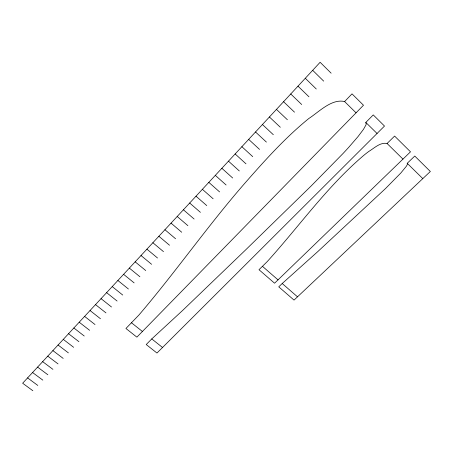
<?xml version="1.0" encoding="UTF-8"?>
<svg xmlns="http://www.w3.org/2000/svg" width="453" height="453" viewBox="0 0 453 453"><rect width="100%" height="100%" fill="white"/><g stroke="black" fill="none" stroke-linecap="round" stroke-linejoin="round"><path stroke-width="0.68" d="M344.597 101.557L352.009 93.862L363.482 105.232L136.88 337.145L125.94 328.487L138.912 315.028C176.466 271.109 209.382 223.397 247.644 180.045C266.721 158.318 286.313 136.812 308.793 118.527C318.838 112.055 331.613 98.465 344.597 101.557L356.058 112.825M151.766 338.918L146.217 344.535L156.965 353.04L384.495 126.053L373.255 114.915L365.82 122.435L366.171 124.552L363.482 129.337L357.949 136.676L348.719 147.333A515.593 425.124 76.3 0 1 342.893 153.646L311.013 186.115L245.35 250.175L182.587 310.486L151.766 338.918L162.531 347.485M387.083 143.493L394.608 136.076L410.503 151.823L274.569 283.216L258.991 269.711L267.208 261.613C299.371 226.098 327.23 186.353 363.98 155.203A103.516 91.342 -28.7 0 1 368.81 151.438C374.218 148.216 380.322 141.982 387.083 143.493L402.96 159.111M282.208 283.51L278.748 286.84L294.037 300.096L430.35 171.489L414.767 156.047L407.224 163.301L407.383 164.405L406.341 166.268L400.826 173.001L385.554 188.505L318.091 251.319L282.208 283.51L297.508 296.823M32.848 390.729L22.65 383.232L320.129 62.271L331.137 73.182M27.593 377.904L37.809 385.446M32.576 372.53L42.809 380.124M37.593 367.111L47.848 374.761M42.656 361.653L52.927 369.354M47.752 356.154L58.041 363.906M52.893 350.605L63.199 358.419M58.069 345.016L68.397 352.881M63.295 339.382L73.641 347.304M68.556 333.708L78.918 341.681M73.862 327.983L84.241 336.018M79.207 322.213L89.609 330.305M84.598 316.392L95.017 324.546M90.034 310.531L100.47 318.742M95.515 304.62L105.968 312.887M131.461 322.763L142.418 331.477M101.042 298.657L111.512 306.987M106.608 292.649L117.095 301.041M112.225 286.59L122.729 295.045M117.888 280.481L128.409 288.997M123.595 274.32L134.139 282.899M129.354 268.108L139.909 276.755M135.158 261.845L145.736 270.554M141.013 255.532L151.602 264.303M146.914 249.161L157.525 258M152.871 242.734L163.499 251.647M158.873 236.256L169.518 245.232M164.932 229.722L175.594 238.771M171.041 223.131L181.715 232.247M177.202 216.483L187.893 225.673M183.414 209.779L194.127 219.037M189.688 203.012L200.413 212.344M262.44 266.313L278.023 279.869M196.007 196.189L206.755 205.594M202.389 189.309L213.148 198.788M208.827 182.361L219.603 191.919M215.317 175.356L226.109 184.988M221.868 168.29L232.678 178.001M228.482 161.155L239.303 170.945M235.147 153.963L245.985 163.827M241.879 146.698L252.729 156.647M248.669 139.371L259.535 149.405M255.52 131.982L266.404 142.095M262.44 124.518L273.335 134.717M269.416 116.987L280.328 127.27M276.46 109.388L287.389 119.756M283.567 101.721L294.512 112.174M290.747 93.975L301.698 104.518M297.989 86.161L308.957 96.795M305.299 78.273L316.279 88.998M365.82 122.435L377.049 133.476M312.678 70.311L323.674 81.127M407.224 163.301L422.796 178.618"/></g></svg>
